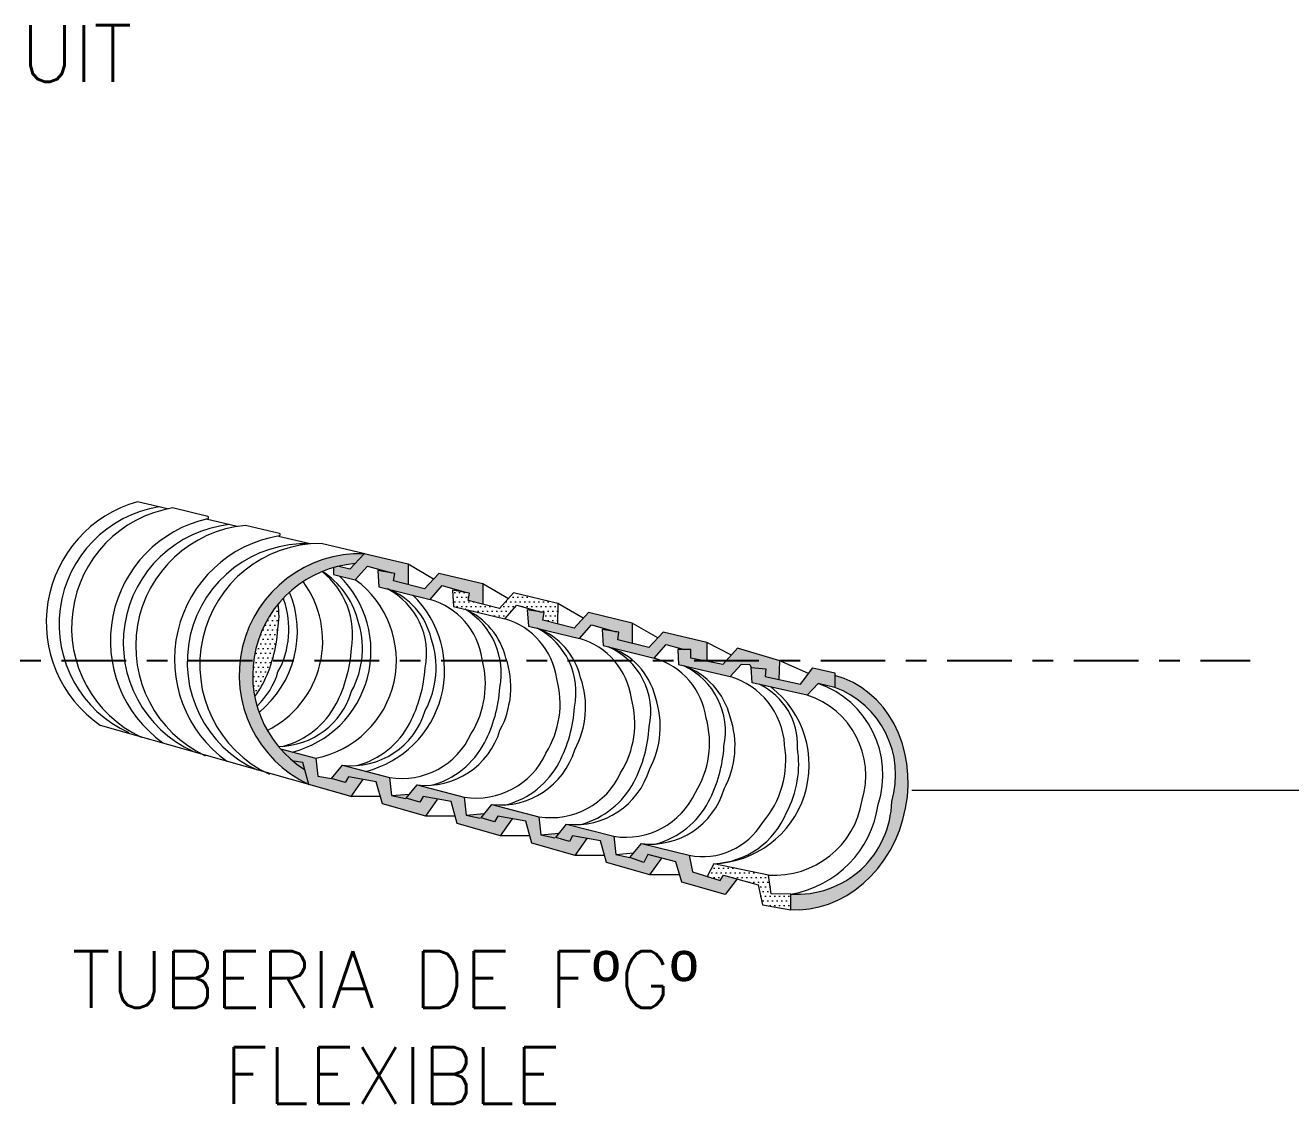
# Model space of a CAD drawing. Header units: inches. Extents: x 1693 to 10990, y 1878 to 5055.
# Drawn here: x 1935.23 to 1941.36, y 2308.32 to 2313.55 of the extents above; entities that cross this region are included whole.
import ezdxf
from ezdxf.enums import TextEntityAlignment as Align

# ---------------------------------------------------------------- set-up
doc = ezdxf.new("R2010")
doc.units = ezdxf.units.IN
doc.linetypes.add('CENTER', pattern=[20, 12.5, -2.5, 2.5, -2.5])
for name, color, linetype, lineweight in [('Busoneta', 8, 'Continuous', 5), ('TEXTOLEYENDA', 3, 'Continuous', 5), ('TOMACORRIENTE ALTURA', 120, 'Continuous', 5)]:
    doc.layers.add(name, color=color, linetype=linetype, lineweight=lineweight)
doc.styles.add('Romans', font='romans.shx')
pattern_1 = [(0, (258.9641215273417, 798.4631046280322), (0.0079375, 0.015875), [0, -0.015875])]

# ---------------------------------------------------------------- blocks, each defined once
blk = doc.blocks.new('TUBO FG')
at = {"layer": 'Busoneta', "ltscale": 0.05}
h = blk.add_hatch(dxfattribs=at)
h.set_pattern_fill('DOTS', color=256, scale=0.01, style=0)
h.set_pattern_definition(pattern_1)
edge = h.paths.add_edge_path()
edge.add_ellipse((-0.3651915873718963, -0.00366000142298617), major_axis=(-0.1025867652768398, -0.3931429189452729), ratio=0.8569238736128272, start_angle=369.3714273516213, end_angle=540)
edge.add_line((-0.2626048220951134, 0.3894829175224004), (-0.2626048220951134, 0.3492904272552551))
edge.add_arc((-0.3721142952696255, 0.05222096612067162), 0.3166111012799253, -16.71389708622968, 69.76447159981387, ccw=False)
edge.add_arc((-0.3906597758328871, -0.03218382380691764), 0.3218493530148683, 266.2782338784746, 358.8160273107311, ccw=False)
edge.add_line((-0.4115514686460529, -0.3533544065312526), (-0.4115514686460529, -0.4058704111581619))
h.paths.add_polyline_path([(-0.3186236227415975, 0.3624583864793749), (-0.2626048220951134, 0.3492904272552551), (-0.2626048220951134, 0.398680814333602), (-0.337042143570784, 0.4150740101021029), (-0.3786098217366316, 0.3605822684893383), (-0.4988537110706375, 0.3864883949565865), (-0.4968037308113935, 0.412481172880689), (-0.5461621984755993, 0.4163739420429238), (-0.5427060256857885, 0.3641026247177024), (-0.3565191173172479, 0.3229545088079249)])
h.paths.add_polyline_path([(-0.448734127584089, 0.4398500102215621), (-0.5926909246678633, 0.4819115918189709), (-0.6425822189709152, 0.4271247305231327), (-0.7516676726714877, 0.4488160272811683), (-0.7516676726714877, 0.4778150495423006), (-0.7952010491113697, 0.4778150495419595), (-0.7934369609162104, 0.426822584180627), (-0.618245002237586, 0.3859906679317646), (-0.5789166360260651, 0.4281295427799705), (-0.5506192213039185, 0.4274409301842752), (-0.546162198475713, 0.4163739420429238), (-0.4968037308113935, 0.4124811728805753), (-0.4988537110706375, 0.3864883949567002), (-0.4506672687814444, 0.3761067940713474)])
h.paths.add_polyline_path([(-0.6964265109032794, 0.5012067978112782), (-0.8454667621332419, 0.5367968263435614), (-0.8940835927202215, 0.4843076825854951), (-0.9998424801093506, 0.5111846537866995), (-0.9956950727606682, 0.5366071065463984), (-1.053004314941859, 0.545956510178371), (-1.049380956773007, 0.4910111154023298), (-0.8757154744104128, 0.4484787476421843), (-0.8345654171232582, 0.4950936043615002), (-0.7734343608916561, 0.4778150495423006), (-0.7516676726714877, 0.4778150495420732), (-0.7516676726714877, 0.448816027281282), (-0.6971249458212014, 0.4379703789021505)])
h.paths.add_polyline_path([(-0.9503040034456944, 0.5678054731179145), (-1.099344254675657, 0.603395501650084), (-1.147961085262637, 0.5509063578920177), (-1.253719972651766, 0.5777833290928811), (-1.249572565303083, 0.6032057818529211), (-1.306881807484274, 0.6125551854848936), (-1.303258449315422, 0.5576097907087387), (-1.129592966952941, 0.515077422948707), (-1.088442909665446, 0.5616922796681365), (-1.005148761404712, 0.538149377000309), (-0.9956950727606682, 0.5366071065463984), (-0.9998424801093506, 0.5111846537866995), (-0.9502536009255209, 0.498582413817644)])
h.paths.add_polyline_path([(-1.458058988530524, 0.7010028237309598), (-1.607099239760487, 0.7365928522631293), (-1.655716070347353, 0.6841037085051767), (-1.761474957736596, 0.7109806797062674), (-1.757327550387913, 0.7364031324659663), (-1.814636792569104, 0.7457525360980526), (-1.811013434400252, 0.6908071413218977), (-1.637347952037658, 0.6482747735617522), (-1.596197894750389, 0.6948896302810681), (-1.512903746489542, 0.6713467276135816), (-1.503450057845498, 0.6698044571594437), (-1.507597465194181, 0.6443820043996311), (-1.458008586010351, 0.6317797644306893)])
h.paths.add_polyline_path([(-1.711936481072939, 0.7676014990375961), (-1.860976732302902, 0.803191527569652), (-1.909593562889881, 0.7507023838115856), (-1.948409774087509, 0.7605669182846668, 0.01180918274660182), (-1.965763571095181, 0.7559700996224592), (-1.965763571095181, 0.7331285618931815), (-1.891225444580073, 0.7148734488682749), (-1.850075387292804, 0.7614883055875907), (-1.766781239032639, 0.7379454029198769), (-1.757327550387913, 0.7364031324659663), (-1.761474957736596, 0.7109806797061538), (-1.711886078552766, 0.6983784397372119)])
h.paths.add_polyline_path([(-1.892021955901896, 0.7696735630127023), (-1.860976732302902, 0.803191527569652, 0.8139557442909141), (-2.049220095683381, 0.01894395387046188), (-2.06341159926626, 0.06998178829951485, -0.7181936554802715)])
h = blk.add_hatch(dxfattribs=at)
h.set_pattern_fill('DOTS', color=256, scale=0.01, style=0)
h.set_pattern_definition(pattern_1)
h.paths.add_polyline_path([(-1.353221747218072, 0.6699941769566067), (-1.401838577805052, 0.6175050331985403), (-1.507597465194181, 0.6443820043996311), (-1.503450057845498, 0.6698044571594437), (-1.560759300026689, 0.67915386079153), (-1.557135941857837, 0.6242084660152614), (-1.383470459495243, 0.5816760982552296), (-1.342320402207974, 0.6282909549745455), (-1.259026253947869, 0.6047480523068336), (-1.249572565303083, 0.6032057818529211), (-1.253719972651766, 0.5777833290931085), (-1.204131093467937, 0.5651810891242419), (-1.202700380864826, 0.63405046591879)])
h = blk.add_hatch(dxfattribs=at)
h.set_pattern_fill('DOTS', color=256, scale=0.01, style=0)
h.set_pattern_definition(pattern_1)
h.paths.add_polyline_path([(-2.154536913172113, 0.5464612146221735, 0.07942403938436123), (-2.153198633488949, 0.6325741060078383, 0.2243227320203075), (-2.232775840727768, 0.317753439968999, 0.04204934688511374), (-2.206782725192787, 0.3584840293648832, 0.1046770967696937)])
h = blk.add_hatch(dxfattribs=at)
h.set_pattern_fill('DOTS', color=256, scale=0.01, style=0)
h.set_pattern_definition(pattern_1)
h.paths.add_polyline_path([(-0.7460153900871092, -0.2771151548877242), (-0.7573487566955919, -0.2213305079941392), (-0.9194504609300793, -0.1818828435950763), (-0.9591172440610762, -0.2287085000889419), (-0.9112060487528879, -0.2458184150890474), (-0.8969493359924172, -0.2186392975446552), (-0.8026678224111947, -0.2437596039617347), (-0.7815923687491022, -0.3130494897178551), (-0.6352234510710559, -0.3543100321738848), (-0.5941505911456488, -0.3017090578774742), (-0.6399972897385169, -0.2887021158059042), (-0.6512010498668133, -0.3068800829951215), (-0.6957496770652369, -0.2933256575188352), (-0.6955597299429428, -0.2929546269899674)])
h.paths.add_polyline_path([(-1.173327953472494, -0.1152841682886674), (-1.21031620269116, -0.1604374799071593), (-1.163989086577772, -0.1742448651129962), (-1.152907732568224, -0.154872365870574), (-1.058201397748803, -0.1717785077553344), (-1.037428359206046, -0.2464859477066739), (-0.8903322051697842, -0.2882155037215171), (-0.8498085792017491, -0.2311994507531381), (-0.8969493359925309, -0.2186392975446552), (-0.9112060487528879, -0.2458184150891611), (-0.959117244061531, -0.2287085000888283), (-1.006517213810753, -0.2183863378159003), (-1.013393557591939, -0.1567836171561794)])
h.paths.add_polyline_path([(-1.103092066657723, -0.1637650203861085), (-1.152907732568224, -0.154872365870574), (-1.163989086577772, -0.1742448651129962), (-1.21031620269116, -0.1604374799070456), (-1.198823456613582, -0.1464077392205354), (-1.260394706353168, -0.1517876625093777), (-1.267271050134354, -0.09018494184977044), (-1.427205446014909, -0.04868549298214475), (-1.464193695233575, -0.09383880460063665), (-1.417866579120187, -0.1076461898064736), (-1.406785225110639, -0.08827369056416501), (-1.312078890291218, -0.1051798324488118), (-1.291305851748461, -0.1798872724001512), (-1.144209697712085, -0.2216168284148807)])
h.paths.add_polyline_path([(-1.356969559200024, -0.09716634507958588), (-1.406785225110639, -0.08827369056416501), (-1.417866579120073, -0.1076461898062462), (-1.464193695233575, -0.09383880460052296), (-1.452700949156224, -0.07980906391412645), (-1.514272198895583, -0.08518898720285506), (-1.521148542676769, -0.0235862665432478), (-1.681082938557324, 0.01791318232415051), (-1.71807118777599, -0.02724012929411401), (-1.671744071662488, -0.04104751449983723), (-1.660662717653054, -0.02167501525775606), (-1.565956382833633, -0.03858115714228916), (-1.545183344290876, -0.113288597093856), (-1.398087190254614, -0.1550181531084718)])
h.paths.add_polyline_path([(-1.610847051742326, -0.03056766977306324), (-1.66066271765294, -0.02167501525764237), (-1.671744071662602, -0.04104751449995092), (-1.718071187776104, -0.02724012929411401), (-1.706578441698639, -0.0132103886077175), (-1.768149691437998, -0.01859031189610505), (-1.775026035219184, 0.04301240876338852), (-1.934960431099739, 0.08451185763055946), (-1.971948680318405, 0.03935854601240862), (-1.925621564205017, 0.0255511608066854), (-1.914540210195469, 0.04492366004876658), (-1.819833875376048, 0.02801751816423348), (-1.799060836833291, -0.04668992178733333), (-1.651964682797029, -0.08841947780206283)])
h.paths.add_polyline_path([(-1.864724544284968, 0.03603100553334571), (-1.914540210195469, 0.04492366004888027), (-1.925621564204903, 0.02555116080679909), (-1.97194868031886, 0.03935854601240862), (-2.018308950288088, 0.04704356376123542), (-2.025185294069274, 0.1086462844211837), (-2.145061077819378, 0.1397514068106602, 0.07099386673735156), (-2.06341159926626, 0.06998178829951485), (-2.049220095683381, 0.01894395387046188), (-1.905788928921197, -0.02174588568971103)])
h = blk.add_hatch(dxfattribs=at)
h.set_pattern_fill('DOTS', color=256, scale=0.01, style=0)
h.set_pattern_definition(pattern_1)
edge = h.paths.add_edge_path()
edge.add_line((-0.5081874999401634, -0.3899773539569651), (-0.4160103595394669, -0.4055471255453683))
edge.add_ellipse((-0.3651915873718963, -0.00366000142298617), major_axis=(-0.1025867652768398, -0.3931429189452729), ratio=0.8569238736128271, start_angle=368.6389773081378, end_angle=369.3714273516135)
edge.add_line((-0.4115514686460529, -0.4058704111582381), (-0.4115514686460529, -0.3533544065312526))
edge.add_line((-0.4115514686460529, -0.3533544065312526), (-0.4778667840633943, -0.3528836203695391))
edge.add_line((-0.4778667840633943, -0.3528836203695391), (-0.4878320822759861, -0.288793462374997))
edge.add_line((-0.4878320822759861, -0.288793462374997), (-0.6735653679658071, -0.2499922506167422))
edge.add_line((-0.6735653679658071, -0.2499922506167422), (-0.6955597299429568, -0.2929546269898808))
edge.add_line((-0.6955597299429568, -0.2929546269898808), (-0.651201049866927, -0.3068800829951215))
edge.add_line((-0.651201049866927, -0.3068800829951215), (-0.6399972897385169, -0.2887021158057905))
edge.add_line((-0.6399972897385169, -0.2887021158057905), (-0.522624221700994, -0.3220014534590518))
edge.add_line((-0.522624221700994, -0.3220014534590518), (-0.5081874999401634, -0.3899773539569651))
for p, q in [((-2.528973376855106, 0.955648801976281), (-2.631573429116202, 0.980149155117374)), ((-2.392628652284884, 0.9301472113209002), (-2.512576306163396, 0.9587900805369145)), ((-2.293063738512842, 0.8958791709419529), (-2.398338002059404, 0.9210181116806098)), ((-2.149154058642239, 0.8720067582345337), (-2.26466373639812, 0.8995898620815979)), ((-2.044751943436609, 0.8365836195810061), (-2.151747216180752, 0.8621335282691689)), ((-1.858737168684343, 0.8026567315503144), (-2.007777419914078, 0.8382467600824839)), ((-1.860976732302902, 0.803191527569652), (-1.909593562889881, 0.7507023838115856)), ((-1.711936481072939, 0.7676014990374824), (-1.860976732302902, 0.803191527569652)), ((-1.965763571095181, 0.7331285618934089), (-1.891225444580073, 0.7148734488682749)), ((-1.909593562889881, 0.7507023838115856), (-1.947442029324634, 0.760320981051791)), ((-1.891225444580073, 0.7148734488682749), (-1.850075387292804, 0.7614883055875907)), ((-1.850075387292804, 0.7614883055875907), (-1.766781239033094, 0.7379454029199906)), ((-2.052938329428002, 0.01990875353419597), (-2.757037048830057, 0.2200958721998632)), ((-1.905842175339444, -0.02182080249542651), (-2.049220095683154, 0.0189439538703482)), ((-1.768149691437998, -0.01859031189633242), (-1.707517753573484, -0.01329246304737808)), ((-1.514272198895583, -0.08518898720285506), (-1.453640261031069, -0.07989113835390071)), ((-1.260394706353168, -0.1517876625093777), (-1.199762768488654, -0.1464898136604234)), ((-1.006517213810753, -0.2183863378159003), (-0.9458852759462388, -0.213088488966946))]:
    blk.add_line(p, q, dxfattribs=at)
for points in [[(-1.965763571095181, 0.7564673081121782), (-1.965763571095181, 0.7331285618934089)], [(-1.458058988530524, 0.7010028237309598), (-1.607099239760487, 0.7365928522631293), (-1.655716070347466, 0.684103708505063), (-1.761474957736596, 0.7109806797061538), (-1.757327550387913, 0.7364031324659663), (-1.814636792569104, 0.7457525360980526), (-1.811013434400252, 0.690807141321784), (-1.637347952037658, 0.6482747735617522), (-1.596197894750389, 0.6948896302810681), (-1.512903746490679, 0.6713467276134679)], [(-1.625116321870678, 0.7171407160057015), (-1.711936481072939, 0.7676014990374824), (-1.711886078552766, 0.6983784397373256)], [(-1.371238829328263, 0.6505420406991789), (-1.458058988530524, 0.7010028237309598), (-1.458008586010351, 0.631779764430803)], [(-1.202700380864826, 0.63405046591879), (-1.353221747218072, 0.6699941769566067), (-1.401838577805052, 0.6175050331985403), (-1.507597465194181, 0.6443820043996311), (-1.503450057845498, 0.6698044571594437), (-1.560759300026689, 0.67915386079153), (-1.557135941857837, 0.6242084660152614), (-1.383470459495243, 0.5816760982552296), (-1.342320402207974, 0.6282909549745455), (-1.259026253948264, 0.6047480523069453)], [(-0.9503040034456944, 0.5678054731179145), (-1.099344254675657, 0.603395501650084), (-1.147961085262637, 0.5509063578920177), (-1.253719972651766, 0.5777833290931085), (-1.249572565303083, 0.6032057818529211), (-1.306881807484274, 0.6125551854850073), (-1.303258449315422, 0.5576097907087387), (-1.129592966952828, 0.515077422948707), (-1.088442909665559, 0.5616922796680228), (-1.005148761405849, 0.5381493770004226)], [(-1.117361336785848, 0.5839433653926562), (-1.202700380864826, 0.63405046591879), (-1.204131093467936, 0.5651810891242803)], [(-0.8634838442434329, 0.5173446900861336), (-0.9503040034456944, 0.5678054731179145), (-0.9502536009255209, 0.4985824138177577)], [(-0.6964265109032794, 0.5012067978113919), (-0.8454667621332419, 0.5367968263435614), (-0.8940835927202215, 0.4843076825854951), (-0.9998424801093506, 0.5111846537865858), (-0.9956950727606682, 0.5366071065463984), (-1.053004314941859, 0.5459565101784847), (-1.049380956773007, 0.4910111154022161), (-0.8757154744104128, 0.4484787476421843), (-0.8345654171231445, 0.4950936043615002), (-0.7734343608914287, 0.4778150495421869)], [(-0.4506672687814444, 0.3761067940714611), (-0.448734127584089, 0.4398500102215621), (-0.5926909246678633, 0.4819115918189709), (-0.6425822189709152, 0.4271247305232464), (-0.7516676726714877, 0.448816027281282), (-0.7516676726714877, 0.4778150495421869), (-0.7952010491113697, 0.4778150495421869), (-0.7934369609162104, 0.426822584180627), (-0.618245002237586, 0.3859906679317646), (-0.5789166360260651, 0.4281295427799705), (-0.5506192213039185, 0.4274409301842752), (-0.5461621984755993, 0.4163739420428101)], [(-0.6134154887951127, 0.459153436591464), (-0.6964265109032794, 0.5012067978113919), (-0.6971249458212014, 0.4379703789022642)], [(-0.3512672137543404, 0.3964261355258714), (-0.448734127584089, 0.4398500102215621)], [(-0.2626048220951134, 0.3492904272552551), (-0.3186236227417112, 0.3624583864793749), (-0.3565191173171343, 0.3229545088079249), (-0.5427060256857885, 0.3641026247178161), (-0.5461621984755993, 0.4163739420428101), (-0.4968037308113935, 0.412481172880689), (-0.4988537110706375, 0.3864883949565865), (-0.3786098217366316, 0.360582268489452), (-0.337042143570784, 0.4150740101022166), (-0.2626048220951134, 0.398680814333602), (-0.2626048220951134, 0.3492904272552551)], [(-2.145061077819491, 0.1397514068106602), (-2.025185294069274, 0.10864628442107), (-2.018308950288088, 0.04704356376134911), (-1.971948680318405, 0.03935854601240862)], [(-1.902123941647119, -0.02278560214426761), (-2.049220095683381, 0.01894395387046188), (-2.069993134226138, 0.09365139382191501), (-2.099626741568954, 0.09894132475676543)], [(-1.651964682797029, -0.08841947780194914), (-1.799060836833291, -0.04668992178721965), (-1.819833875376048, 0.02801751816423348), (-1.914540210195469, 0.04492366004888027), (-1.925621564205017, 0.02555116080657172), (-1.971948680318405, 0.03935854601240862), (-1.934960431099739, 0.08451185763078684), (-1.775026035219184, 0.04301240876338852), (-1.768149691437998, -0.01859031189633242), (-1.720749721688321, -0.02891247416937404)], [(-1.804655930837612, -0.02182080249542651), (-1.905842175339444, -0.02182080249542651), (-1.865318549371409, 0.03519525047295247)], [(-1.398087190254614, -0.1550181531084718), (-1.545183344290876, -0.1132885970937423), (-1.565956382833633, -0.03858115714228916), (-1.660662717653054, -0.02167501525764237), (-1.671744071662602, -0.04104751449995092), (-1.71807118777599, -0.02724012929411401), (-1.681082938557324, 0.0179131823242642), (-1.521148542676769, -0.02358626654313412), (-1.514272198895583, -0.08518898720285506), (-1.466872229145906, -0.09551114947589667)], [(-1.550778438295197, -0.08841947780194914), (-1.651964682797029, -0.08841947780194914), (-1.611441056828994, -0.03140342483357017)], [(-1.144209697712199, -0.2216168284149944), (-1.291305851748461, -0.1798872724002649), (-1.312078890291218, -0.1051798324488118), (-1.406785225110639, -0.08827369056416501), (-1.417866579120187, -0.1076461898064736), (-1.464193695233575, -0.09383880460063665), (-1.427205446014909, -0.04868549298225844), (-1.267271050134354, -0.09018494184965675), (-1.260394706353168, -0.1517876625093777), (-1.212994736603491, -0.1621098247824193)], [(-1.296900945752782, -0.1550181531084718), (-1.398087190254614, -0.1550181531084718), (-1.357563564286579, -0.09800210014009281)], [(-0.8903322051697842, -0.2882155037215171), (-1.037428359206046, -0.2464859477067876), (-1.058201397748803, -0.1717785077553344), (-1.152907732568224, -0.1548723658706876), (-1.163989086577772, -0.1742448651129962), (-1.21031620269116, -0.1604374799071593), (-1.173327953472494, -0.1152841682887811), (-1.013393557591939, -0.1567836171561794), (-1.006517213810753, -0.2183863378159003), (-0.9591172440610762, -0.2287085000889419)], [(-1.043023453210367, -0.2216168284149944), (-1.144209697712199, -0.2216168284149944), (-1.103686071744164, -0.1646007754466154)], [(-0.5941505911456488, -0.3017090578774742), (-0.6352234510710559, -0.3543100321739985), (-0.7815923687491022, -0.3130494897177414), (-0.802667822411081, -0.2437596039617347), (-0.8969493359924172, -0.2186392975445415), (-0.9112060487528879, -0.2458184150891611), (-0.9591172440610762, -0.2287085000889419), (-0.9194504609300793, -0.1818828435953037), (-0.7573487566957056, -0.2213305079940255), (-0.7460153900871092, -0.2771151548877242), (-0.651201049866927, -0.3068800829951215)], [(-0.7891459606679518, -0.2882155037215171), (-0.8903322051697842, -0.2882155037215171), (-0.8498085792017491, -0.2311994507531381)], [(-0.4115514686460529, -0.4063002831335325), (-0.4115514686460529, -0.3533544065312526), (-0.4778667840633943, -0.3528836203695391), (-0.4878320822759861, -0.288793462374997), (-0.6735653679658071, -0.2499922506167422), (-0.6957496770652369, -0.2933256575188352), (-0.651201049866927, -0.3068800829951215), (-0.6399972897385169, -0.2887021158057905), (-0.522624221700994, -0.3220014534590518), (-0.5081874999401634, -0.3899773539569651), (-0.4115514686460529, -0.4063002831335325)], [(-0.7891459606679518, -0.2882155037215171), (-0.7891459606679518, -0.2882155037215171)]]:
    blk.add_lwpolyline(points, dxfattribs=at)
for centre, radius, start, end in [((-2.515450210011409, 0.5705985317985096), 0.4256950963731053, 105.8300555299303, 235.4231271273382), ((-2.493055831335482, 0.5633267850101902), 0.4044035802383019, 99.20598213060741, 245.5258302998803), ((-2.443302231311122, 0.5528223648534549), 0.4118357483559546, 99.68364573692075, 244.7907409001138), ((-2.297687804313114, 0.5073928552350253), 0.4256950963731053, 102.8918507221275, 234.406470477883), ((-2.393557709690299, 0.9262566005284043), 0.004, 282.8918507220674, 76.56957967759905), ((-2.27529342563696, 0.5001211084467059), 0.4044035802383019, 96.2385896898111, 245.5258302998803), ((-2.225539825612827, 0.4896166882899706), 0.4118357483559546, 95.45125198813078, 244.7907409001138), ((-2.079925398614591, 0.444187178671541), 0.4256950963731053, 99.39693906034647, 234.406470477883), ((-2.15008311604754, 0.8681161474420378), 0.004, 279.3969390603068, 76.56957967917899), ((-2.060771604247066, 0.4353031390436399), 0.4016001165248561, 87.71388875827145, 245.8513259542461), ((-2.007777419914305, 0.4264110117264863), 0.4118357483559546, 89.9999999999023, 244.7907409001138), ((-1.87380874549001, 0.3915557382348425), 0.4118357483559546, 88.21448425723942, 244.7907409001138), ((-1.859785747893852, 0.3909404458062227), 0.3801025482362244, 94.86505548248944, 237.6077262268274), ((-2.173052898747187, 0.5280696633502657), 0.2727970384378752, 350.0273794590766, 51.80632918721101), ((-2.153917625928329, 0.5061705321210184), 0.2805184504005073, 15.44725828850576, 57.5449734841957), ((-2.34053727210528, 0.5066003310628275), 0.3386543764336839, 296.346352171728, 36.5991921959323), ((-2.192912666712914, 0.4733029928663655), 0.3549279672213744, 284.3155463471589, 45.90834512374838), ((-2.090378013254849, 0.440966455405146), 0.3386543764336839, 281.0990194365365, 53.97981244000601), ((-2.443071925563231, 0.538936868524047), 0.3549279672213744, 309.3167364225624, 22.2089910752633), ((-2.422040940382317, 0.5470733792445799), 0.3050163657824418, 331.5189238314534, 19.02858019374019), ((-2.404076884778874, 0.5718044077786999), 0.2805184504005073, 15.44725828850576, 16.74695340468534), ((-1.94275340786271, 0.4076691172086839), 0.3549279672213744, 284.3155463471589, 45.90834512374838), ((-1.867160790166622, 0.4587377520841756), 0.2405214106439749, 13.58985964915301, 69.30824790265032), ((-1.894722539932559, 0.4653595325962669), 0.2456804388038943, 348.217775173618, 62.73505585489269), ((-1.705052571728288, 0.4112007566952798), 0.2465522358460531, 7.798712407401755, 74.06148931620432), ((-2.423212157597618, 0.5937035390079473), 0.2727970384378752, 350.0273794590766, 8.191897488312494), ((-1.619914707790372, 0.3888410734473382), 0.2477475685394951, 13.97087093744921, 65.67009718404655), ((-1.648356212464591, 0.3979813090776361), 0.2528846025919005, 348.7381762041292, 58.92971226610697), ((-2.171881681532, 0.4814395035868984), 0.3050163657824418, 331.5189238314534, 19.02858019374019), ((-1.451175079185873, 0.3446020813887571), 0.2465522358460531, 7.798712407401755, 74.06148931620432), ((-2.624685947151079, 0.5758839050296274), 0.4710687941927034, 332.5158347235717, 356.4190070942043), ((-1.359887101793447, 0.3253010378787167), 0.2410455052414792, 13.61828147853083, 68.97487076496262), ((-1.387577717751242, 0.3320988560683418), 0.2462648860668167, 348.2611852556708, 62.37932512837709), ((-2.374526688300534, 0.5102500293719459), 0.4710687941927034, 332.5158347235717, 356.4190070942043), ((-1.921722422681796, 0.4158056279292168), 0.3050163657824418, 331.5189238314534, 19.02858019374019), ((-1.197297586643458, 0.2780034060822345), 0.2465522358460531, 7.798712407401755, 74.06148931620432), ((-1.101804953657506, 0.2607934665459197), 0.2364690017708742, 13.36572967558499, 72.95071214785756), ((-1.127457351549538, 0.266148099020711), 0.2402919474867648, 347.8070709117866, 66.71626417541644), ((-1.767261785376718, 0.3602686721371811), 0.3178866198489205, 328.0525817398122, 15.39454786851969), ((-1.667844930139381, 0.3492069526226942), 0.3050163657824418, 331.5189238314534, 19.02858019374019), ((-0.9434200941010431, 0.2114047307757119), 0.2465522358460531, 7.798712407401755, 74.06148931620432), ((-2.405348335937447, 0.4763451874774773), 0.2622789780018768, 313.4208071054611, 343.4468514866879), ((-2.124367429450444, 0.4446161537142643), 0.4710687941927034, 332.5158347235717, 356.4190070942043), ((-0.8588189490869809, 0.1887781207724402), 0.2483328880472332, 14.0007381836796, 70.2496683898016), ((-0.8814902004418173, 0.1987284468802955), 0.2478627922143166, 348.3787729192927, 64.5305354434918), ((-2.46151057437703, 0.4923848398083237), 0.2877771780170219, 322.6394638959678, 332.2707904674006), ((-1.870489936908029, 0.3780174784077417), 0.4710687941927034, 332.5158347235717, 356.4190070942043), ((-1.513384292834303, 0.2936699968306584), 0.3178866198489205, 328.0525817398122, 15.39454786851969), ((-1.413967437596966, 0.2826082773161716), 0.3050163657824418, 331.5189238314534, 19.02858019374019), ((-0.6845613994438509, 0.08518707948735482), 0.3353596517730087, 271.8789950938421, 52.14311002623948), ((-0.6906653729539585, 0.1379539101667433), 0.258393001641436, 3.455410040950143, 73.72354987635057), ((-0.6150898049346551, 0.1547204347439219), 0.2260293115800601, 357.1957665878592, 64.35060427368327), ((-0.426678934624988, 0.05277946496516961), 0.3279893060091472, 341.9293198090654, 70.76474539503742), ((-0.3721142952696255, 0.05222096612078531), 0.316611101279951, 343.2861029137323, 69.76447159980539), ((-2.15518907708713, 0.4107113118197958), 0.2622789780018768, 270.590107280318, 343.4468514866879), ((-1.259506800291888, 0.2270713215241358), 0.3178866198489205, 328.0525817398122, 15.39454786851969), ((-1.160089945054551, 0.2160096020096489), 0.3050163657824418, 331.5189238314534, 19.02858019374019), ((-0.4435864515036201, 0.04985939159769259), 0.2866385593851979, 342.8608479008258, 72.31684038553176), ((-2.211351315526599, 0.4267509641506422), 0.2877771780170219, 285.305719287196, 332.2707904674006), ((-1.905029818236926, 0.3450774361621143), 0.2622789780018768, 263.4472754198753, 343.4468514866879), ((-1.616612444365614, 0.3114188031012191), 0.4710687941927034, 332.5158347235717, 356.4190070942043), ((-1.961192056676396, 0.3611170884929606), 0.2877771780170219, 285.305719287196, 332.2707904674006), ((-1.362734951823199, 0.2448201277946964), 0.4710687941927034, 332.5158347235717, 356.4190070942043), ((-1.005629307749473, 0.1604726462176131), 0.3178866198489205, 328.0525817398122, 15.39454786851969), ((-0.9062124525121362, 0.1494109267031263), 0.3050163657824418, 331.5189238314534, 19.02858019374019), ((-1.733685152264457, 0.2988961914281845), 0.25920181101666, 260.8225287313115, 335.658999653733), ((-1.651152325694511, 0.2784787608555916), 0.2622789780018768, 263.4472754198753, 343.4468514866879), ((-1.707314564133981, 0.294518413186438), 0.2877771780170219, 285.305719287196, 332.2707904674006), ((-1.397274833152096, 0.211880085549069), 0.2622789780018768, 263.4472754198753, 343.4468514866879), ((-1.108857459280784, 0.1782214524881738), 0.4710687941927034, 332.5158347235717, 356.4190070942043), ((-0.7554055606423162, 0.1023674626060256), 0.3266941398125922, 319.2808641223352, 9.009591936118264), ((-0.7316354999169334, 0.08790167047732211), 0.3468162447196787, 331.8190797873258, 9.252087389098527), ((-1.479807659722042, 0.2322975161216618), 0.25920181101666, 260.8225287313115, 335.658999653733), ((-1.453437071591566, 0.2279197378799154), 0.2877771780170219, 285.305719287196, 332.2707904674006), ((-1.225930167179627, 0.1656988408151392), 0.25920181101666, 260.8225287313115, 335.658999653733), ((-1.143397340609681, 0.1452814102425464), 0.2622789780018768, 263.4472754198753, 343.4468514866879), ((-1.199559579049151, 0.1613210625733927), 0.2877771780170219, 285.305719287196, 332.2707904674006), ((-0.8895198480672661, 0.07868273493602373), 0.2622789780018768, 263.4472754198753, 343.4468514866879), ((-0.9720526746372116, 0.09910016550861656), 0.25920181101666, 260.8225287313115, 335.658999653733), ((-0.9456820865067357, 0.0947223872668701), 0.2877771780170219, 285.305719287196, 332.2707904674006), ((-0.4677783526487929, 0.01231112645609755), 0.3017716446041661, 266.1896969286846, 351.0548326599069), ((-0.3906597758328871, -0.03218382380691764), 0.3218493530148634, 266.27823387847, 358.8160273107135), ((-0.6856421593714686, 0.03034514940532063), 0.2805974104331796, 272.4667475838055, 337.7539386764727), ((-0.470858698497068, 0.001231699257118635), 0.3595116881699354, 279.4952633369963, 351.9747520948043), ((-0.7109191019195578, 0.01076609734570866), 0.2366950507570038, 258.6876146647402, 329.1097610217353)]:
    blk.add_arc(centre, radius, start, end, dxfattribs=at)
blk.add_ellipse((-0.3651915873718963, -0.00366000142298617), major_axis=(-0.1025867652768397, -0.3931429189452729), ratio=0.8569238736128271, start_param=6.433963905211667, end_param=9.42477796076938, dxfattribs=at)

msp = doc.modelspace()

# ---------------------------------------------------------------- linework, layer by layer
at = {"color": 4, "linetype": 'CENTER', "ltscale": 0.025}
msp.add_line((1911.521871603123, 2310.471024992514), (1941.162204488754, 2310.471024992514), dxfattribs=at)
at = {"layer": 'TOMACORRIENTE ALTURA', "color": 1, "linetype": 'Continuous', "ltscale": 0.05}
msp.add_lwpolyline([(1939.525868217232, 2309.842807671317), (1945.259832791543, 2309.842807671317)], dxfattribs=at)

# ---------------------------------------------------------------- block references
at = {"layer": 'Busoneta', "xscale": 1.424637437825577, "yscale": 1.424637437825577, "zscale": 1.424637437825577}
msp.add_blockref('TUBO FG', (1939.525868217232, 2309.842807671317), dxfattribs=at)

# ---------------------------------------------------------------- texts
at = {"layer": 'TEXTOLEYENDA', "color": 4, "style": 'Romans'}
for s, p in [('CURVO CONDUIT', (1934.274546756511, 2313.271794949294)), ('TUBERIA DE FºGº', (1936.973553123005, 2308.789045325148)), ('FLEXIBLE', (1937.010714412052, 2308.324809301864))]:
    msp.add_text(s, height=0.2735303880625108, dxfattribs=at).set_placement(p, align=Align.CENTER)

doc.saveas('drawing.dxf')
